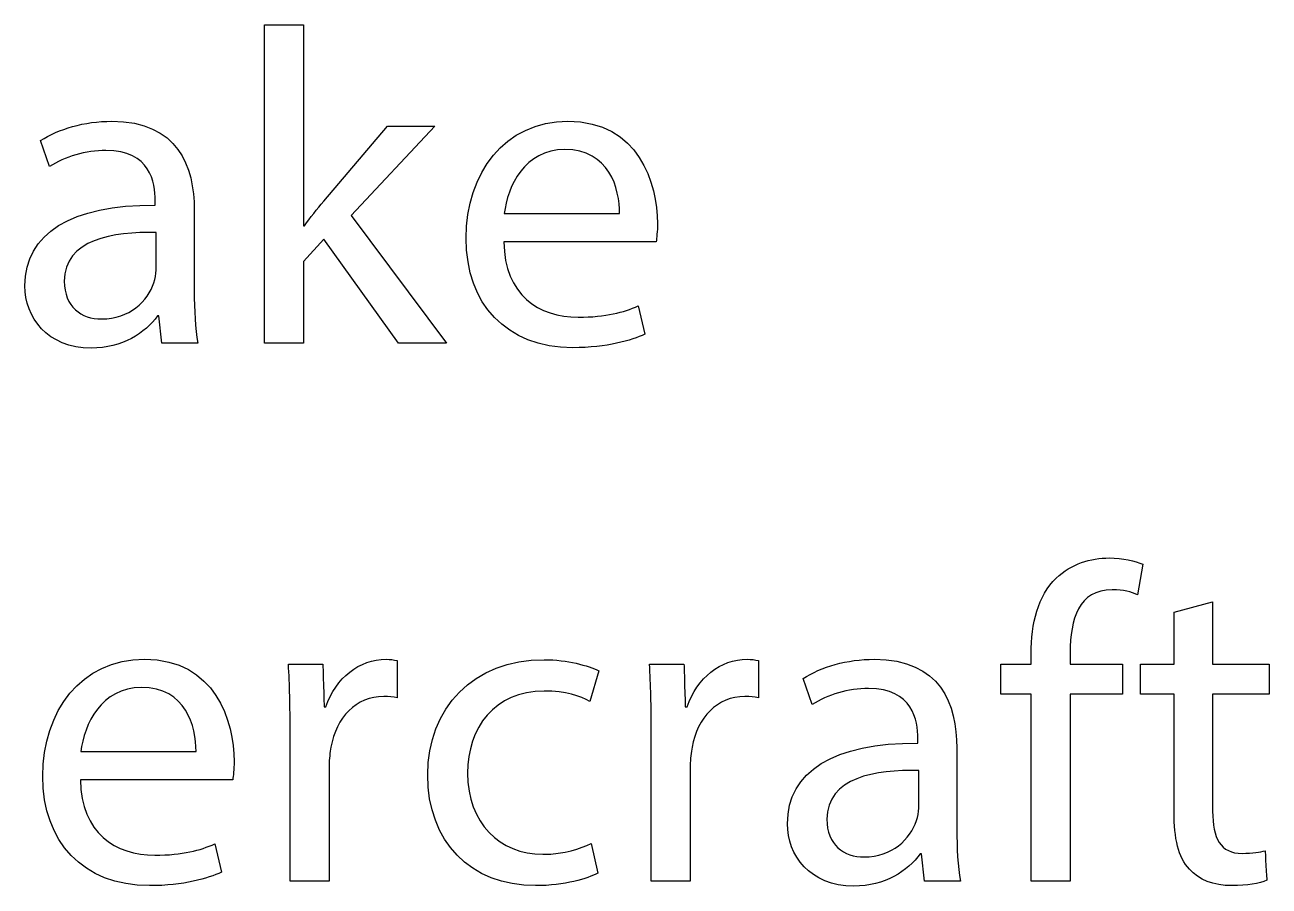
# Model space of a CAD drawing. Header units: millimetres. Extents: x -104 to 108, y -148 to 121.
# Drawn here: x -40.22 to -22.59, y 108.87 to 121.07 of the extents above; entities that cross this region are included whole.
import ezdxf

# ---------------------------------------------------------------- set-up
doc = ezdxf.new("R2010")
doc.units = ezdxf.units.MM
doc.header["$MEASUREMENT"] = 0
doc.layers.add('Capa 1', color=7, linetype='Continuous')

msp = doc.modelspace()

# ---------------------------------------------------------------- linework, layer by layer
at = {"layer": 'Capa 1', "color": 8}
for points, knots in [([(-36.2729, 121.0681), (-36.2729, 121.0681), (-36.8254, 121.0681), (-36.8254, 121.0681), (-36.8254, 121.0681), (-36.8254, 121.0681), (-36.8254, 116.5596), (-36.8254, 116.5596), (-36.8254, 116.5596), (-36.8254, 116.5596), (-36.2729, 116.5596), (-36.2729, 116.5596), (-36.2729, 116.5596), (-36.2729, 116.5596), (-36.2729, 117.7153), (-36.2729, 117.7153), (-36.2729, 117.7153), (-36.2729, 117.7153), (-35.9872, 118.0328), (-35.9872, 118.0328), (-35.9872, 118.0328), (-35.9872, 118.0328), (-34.9267, 116.5596), (-34.9267, 116.5596), (-34.9267, 116.5596), (-34.9267, 116.5596), (-34.2473, 116.5596), (-34.2473, 116.5596), (-34.2473, 116.5596), (-34.2473, 116.5596), (-35.5998, 118.3694), (-35.5998, 118.3694), (-35.5998, 118.3694), (-35.5998, 118.3694), (-34.4124, 119.633), (-34.4124, 119.633), (-34.4124, 119.633), (-34.4124, 119.633), (-35.0855, 119.633), (-35.0855, 119.633), (-35.0855, 119.633), (-35.0855, 119.633), (-35.9872, 118.5726), (-35.9872, 118.5726), (-35.9872, 118.5726), (-36.0761, 118.4646), (-36.184, 118.3313), (-36.2602, 118.2233), (-36.2602, 118.2233), (-36.2602, 118.2233), (-36.2729, 118.2233), (-36.2729, 118.2233), (-36.2729, 118.2233), (-36.2729, 118.2233), (-36.2729, 121.0681), (-36.2729, 121.0681)], [0, 0, 0, 0, 0.0666667, 0.0666667, 0.0666667, 0.0666667, 0.1333333, 0.1333333, 0.1333333, 0.1333333, 0.2, 0.2, 0.2, 0.2, 0.2666667, 0.2666667, 0.2666667, 0.2666667, 0.3333333, 0.3333333, 0.3333333, 0.3333333, 0.4, 0.4, 0.4, 0.4, 0.4666667, 0.4666667, 0.4666667, 0.4666667, 0.5333333, 0.5333333, 0.5333333, 0.5333333, 0.6, 0.6, 0.6, 0.6, 0.6666667, 0.6666667, 0.6666667, 0.6666667, 0.7333333, 0.7333333, 0.7333333, 0.7333333, 0.8, 0.8, 0.8, 0.8, 0.8666667, 0.8666667, 0.8666667, 0.8666667, 1, 1, 1, 1]), ([(-37.7715, 116.5596), (-37.8096, 116.7692), (-37.8223, 117.0295), (-37.8223, 117.2962), (-37.8223, 117.2962), (-37.8223, 117.2962), (-37.8223, 118.4456), (-37.8223, 118.4456), (-37.8223, 118.4456), (-37.8223, 119.0615), (-38.0509, 119.7029), (-38.9907, 119.7029), (-38.9907, 119.7029), (-39.3781, 119.7029), (-39.7464, 119.5949), (-40.0004, 119.4298), (-40.0004, 119.4298), (-40.0004, 119.4298), (-39.8734, 119.0615), (-39.8734, 119.0615), (-39.8734, 119.0615), (-39.6575, 119.2012), (-39.359, 119.2901), (-39.0733, 119.2901), (-39.0733, 119.2901), (-38.4446, 119.2901), (-38.3748, 118.8329), (-38.3748, 118.5789), (-38.3748, 118.5789), (-38.3748, 118.5789), (-38.3748, 118.5154), (-38.3748, 118.5154), (-38.3748, 118.5154), (-39.5622, 118.5218), (-40.2226, 118.1154), (-40.2226, 117.3724), (-40.2226, 117.3724), (-40.2226, 116.9279), (-39.9051, 116.4898), (-39.2828, 116.4898), (-39.2828, 116.4898), (-38.8447, 116.4898), (-38.5145, 116.7057), (-38.343, 116.947), (-38.343, 116.947), (-38.343, 116.947), (-38.324, 116.947), (-38.324, 116.947), (-38.324, 116.947), (-38.324, 116.947), (-38.2795, 116.5596), (-38.2795, 116.5596), (-38.2795, 116.5596), (-38.2795, 116.5596), (-37.7715, 116.5596), (-37.7715, 116.5596)], [0, 0, 0, 0, 0.0666667, 0.0666667, 0.0666667, 0.0666667, 0.1333333, 0.1333333, 0.1333333, 0.1333333, 0.2, 0.2, 0.2, 0.2, 0.2666667, 0.2666667, 0.2666667, 0.2666667, 0.3333333, 0.3333333, 0.3333333, 0.3333333, 0.4, 0.4, 0.4, 0.4, 0.4666667, 0.4666667, 0.4666667, 0.4666667, 0.5333333, 0.5333333, 0.5333333, 0.5333333, 0.6, 0.6, 0.6, 0.6, 0.6666667, 0.6666667, 0.6666667, 0.6666667, 0.7333333, 0.7333333, 0.7333333, 0.7333333, 0.8, 0.8, 0.8, 0.8, 0.8666667, 0.8666667, 0.8666667, 0.8666667, 1, 1, 1, 1]), ([(-31.2758, 117.9947), (-31.2695, 118.0519), (-31.2568, 118.1408), (-31.2568, 118.2551), (-31.2568, 118.2551), (-31.2568, 118.8202), (-31.5235, 119.7029), (-32.5268, 119.7029), (-32.5268, 119.7029), (-33.4221, 119.7029), (-33.9682, 118.9726), (-33.9682, 118.0455), (-33.9682, 118.0455), (-33.9682, 117.1184), (-33.4031, 116.4961), (-32.4569, 116.4961), (-32.4569, 116.4961), (-31.968, 116.4961), (-31.6314, 116.5977), (-31.4346, 116.6866), (-31.4346, 116.6866), (-31.4346, 116.6866), (-31.5298, 117.0867), (-31.5298, 117.0867), (-31.5298, 117.0867), (-31.7394, 116.9978), (-31.9807, 116.9279), (-32.3807, 116.9279), (-32.3807, 116.9279), (-32.9395, 116.9279), (-33.4221, 117.2391), (-33.4348, 117.9947), (-33.4348, 117.9947), (-33.4348, 117.9947), (-31.2758, 117.9947), (-31.2758, 117.9947)], [0, 0, 0, 0, 0.1, 0.1, 0.1, 0.1, 0.2, 0.2, 0.2, 0.2, 0.3, 0.3, 0.3, 0.3, 0.4, 0.4, 0.4, 0.4, 0.5, 0.5, 0.5, 0.5, 0.6, 0.6, 0.6, 0.6, 0.7, 0.7, 0.7, 0.7, 0.8, 0.8, 0.8, 0.8, 1, 1, 1, 1]), ([(-33.4285, 118.3948), (-33.384, 118.7821), (-33.1364, 119.3028), (-32.5712, 119.3028), (-32.5712, 119.3028), (-31.9426, 119.3028), (-31.7902, 118.7504), (-31.7965, 118.3948), (-31.7965, 118.3948), (-31.7965, 118.3948), (-33.4285, 118.3948), (-33.4285, 118.3948)], [0, 0, 0, 0, 0.25, 0.25, 0.25, 0.25, 0.5, 0.5, 0.5, 0.5, 1, 1, 1, 1]), ([(-38.3621, 117.5947), (-38.3621, 117.5375), (-38.3748, 117.474), (-38.3938, 117.4169), (-38.3938, 117.4169), (-38.4827, 117.1565), (-38.7367, 116.9025), (-39.1368, 116.9025), (-39.1368, 116.9025), (-39.4225, 116.9025), (-39.6638, 117.074), (-39.6638, 117.4359), (-39.6638, 117.4359), (-39.6638, 118.0328), (-38.9717, 118.1408), (-38.3621, 118.1281), (-38.3621, 118.1281), (-38.3621, 118.1281), (-38.3621, 117.5947), (-38.3621, 117.5947)], [0, 0, 0, 0, 0.1666667, 0.1666667, 0.1666667, 0.1666667, 0.3333333, 0.3333333, 0.3333333, 0.3333333, 0.5, 0.5, 0.5, 0.5, 0.6666667, 0.6666667, 0.6666667, 0.6666667, 1, 1, 1, 1]), ([(-25.4081, 108.9396), (-25.4081, 108.9396), (-25.4081, 111.5876), (-25.4081, 111.5876), (-25.4081, 111.5876), (-25.4081, 111.5876), (-24.6651, 111.5876), (-24.6651, 111.5876), (-24.6651, 111.5876), (-24.6651, 111.5876), (-24.6651, 112.013), (-24.6651, 112.013), (-24.6651, 112.013), (-24.6651, 112.013), (-25.4081, 112.013), (-25.4081, 112.013), (-25.4081, 112.013), (-25.4081, 112.013), (-25.4081, 112.1781), (-25.4081, 112.1781), (-25.4081, 112.1781), (-25.4081, 112.648), (-25.2874, 113.0671), (-24.8112, 113.0671), (-24.8112, 113.0671), (-24.6524, 113.0671), (-24.5381, 113.0354), (-24.4556, 112.9973), (-24.4556, 112.9973), (-24.4556, 112.9973), (-24.3794, 113.4291), (-24.3794, 113.4291), (-24.3794, 113.4291), (-24.4873, 113.4735), (-24.6588, 113.518), (-24.8556, 113.518), (-24.8556, 113.518), (-25.116, 113.518), (-25.3954, 113.4354), (-25.6049, 113.2322), (-25.6049, 113.2322), (-25.8653, 112.9846), (-25.9605, 112.5909), (-25.9605, 112.1591), (-25.9605, 112.1591), (-25.9605, 112.1591), (-25.9605, 112.013), (-25.9605, 112.013), (-25.9605, 112.013), (-25.9605, 112.013), (-26.3923, 112.013), (-26.3923, 112.013), (-26.3923, 112.013), (-26.3923, 112.013), (-26.3923, 111.5876), (-26.3923, 111.5876), (-26.3923, 111.5876), (-26.3923, 111.5876), (-25.9605, 111.5876), (-25.9605, 111.5876), (-25.9605, 111.5876), (-25.9605, 111.5876), (-25.9605, 108.9396), (-25.9605, 108.9396), (-25.9605, 108.9396), (-25.9605, 108.9396), (-25.4081, 108.9396), (-25.4081, 108.9396)], [0, 0, 0, 0, 0.0555556, 0.0555556, 0.0555556, 0.0555556, 0.1111111, 0.1111111, 0.1111111, 0.1111111, 0.1666667, 0.1666667, 0.1666667, 0.1666667, 0.2222222, 0.2222222, 0.2222222, 0.2222222, 0.2777778, 0.2777778, 0.2777778, 0.2777778, 0.3333333, 0.3333333, 0.3333333, 0.3333333, 0.3888889, 0.3888889, 0.3888889, 0.3888889, 0.4444444, 0.4444444, 0.4444444, 0.4444445, 0.5, 0.5, 0.5, 0.5, 0.5555556, 0.5555556, 0.5555556, 0.5555556, 0.6111111, 0.6111111, 0.6111111, 0.6111111, 0.6666667, 0.6666667, 0.6666667, 0.6666667, 0.7222222, 0.7222222, 0.7222222, 0.7222222, 0.7777778, 0.7777778, 0.7777778, 0.7777778, 0.8333333, 0.8333333, 0.8333333, 0.8333333, 0.8888889, 0.8888889, 0.8888889, 0.8888889, 1, 1, 1, 1]), ([(-23.9349, 112.7496), (-23.9349, 112.7496), (-23.9349, 112.013), (-23.9349, 112.013), (-23.9349, 112.013), (-23.9349, 112.013), (-24.4111, 112.013), (-24.4111, 112.013), (-24.4111, 112.013), (-24.4111, 112.013), (-24.4111, 111.5876), (-24.4111, 111.5876), (-24.4111, 111.5876), (-24.4111, 111.5876), (-23.9349, 111.5876), (-23.9349, 111.5876), (-23.9349, 111.5876), (-23.9349, 111.5876), (-23.9349, 109.9112), (-23.9349, 109.9112), (-23.9349, 109.9112), (-23.9349, 109.5492), (-23.8777, 109.2762), (-23.719, 109.1111), (-23.719, 109.1111), (-23.5856, 108.9587), (-23.3761, 108.8761), (-23.1157, 108.8761), (-23.1157, 108.8761), (-22.8998, 108.8761), (-22.7284, 108.9079), (-22.6204, 108.9523), (-22.6204, 108.9523), (-22.6204, 108.9523), (-22.6458, 109.3714), (-22.6458, 109.3714), (-22.6458, 109.3714), (-22.7157, 109.3524), (-22.8236, 109.3333), (-22.9697, 109.3333), (-22.9697, 109.3333), (-23.2808, 109.3333), (-23.3888, 109.5492), (-23.3888, 109.9302), (-23.3888, 109.9302), (-23.3888, 109.9302), (-23.3888, 111.5876), (-23.3888, 111.5876), (-23.3888, 111.5876), (-23.3888, 111.5876), (-22.5887, 111.5876), (-22.5887, 111.5876), (-22.5887, 111.5876), (-22.5887, 111.5876), (-22.5887, 112.013), (-22.5887, 112.013), (-22.5887, 112.013), (-22.5887, 112.013), (-23.3888, 112.013), (-23.3888, 112.013), (-23.3888, 112.013), (-23.3888, 112.013), (-23.3888, 112.8957), (-23.3888, 112.8957), (-23.3888, 112.8957), (-23.3888, 112.8957), (-23.9349, 112.7496), (-23.9349, 112.7496)], [0, 0, 0, 0, 0.0555556, 0.0555556, 0.0555556, 0.0555556, 0.1111111, 0.1111111, 0.1111111, 0.1111111, 0.1666667, 0.1666667, 0.1666667, 0.1666667, 0.2222222, 0.2222222, 0.2222222, 0.2222222, 0.2777778, 0.2777778, 0.2777778, 0.2777778, 0.3333333, 0.3333333, 0.3333333, 0.3333333, 0.3888889, 0.3888889, 0.3888889, 0.3888889, 0.4444444, 0.4444444, 0.4444444, 0.4444445, 0.5, 0.5, 0.5, 0.5, 0.5555556, 0.5555556, 0.5555556, 0.5555556, 0.6111111, 0.6111111, 0.6111111, 0.6111111, 0.6666667, 0.6666667, 0.6666667, 0.6666667, 0.7222222, 0.7222222, 0.7222222, 0.7222222, 0.7777778, 0.7777778, 0.7777778, 0.7777778, 0.8333333, 0.8333333, 0.8333333, 0.8333333, 0.8888889, 0.8888889, 0.8888889, 0.8888889, 1, 1, 1, 1]), ([(-37.2762, 110.3747), (-37.2699, 110.4319), (-37.2572, 110.5208), (-37.2572, 110.6351), (-37.2572, 110.6351), (-37.2572, 111.2002), (-37.5239, 112.0829), (-38.5272, 112.0829), (-38.5272, 112.0829), (-39.4225, 112.0829), (-39.9686, 111.3526), (-39.9686, 110.4255), (-39.9686, 110.4255), (-39.9686, 109.4984), (-39.4035, 108.8761), (-38.4573, 108.8761), (-38.4573, 108.8761), (-37.9684, 108.8761), (-37.6318, 108.9777), (-37.435, 109.0666), (-37.435, 109.0666), (-37.435, 109.0666), (-37.5302, 109.4667), (-37.5302, 109.4667), (-37.5302, 109.4667), (-37.7398, 109.3778), (-37.9811, 109.3079), (-38.3811, 109.3079), (-38.3811, 109.3079), (-38.9399, 109.3079), (-39.4225, 109.6191), (-39.4352, 110.3747), (-39.4352, 110.3747), (-39.4352, 110.3747), (-37.2762, 110.3747), (-37.2762, 110.3747)], [0, 0, 0, 0, 0.1, 0.1, 0.1, 0.1, 0.2, 0.2, 0.2, 0.2, 0.3, 0.3, 0.3, 0.3, 0.4, 0.4, 0.4, 0.4, 0.5, 0.5, 0.5, 0.5, 0.6, 0.6, 0.6, 0.6, 0.7, 0.7, 0.7, 0.7, 0.8, 0.8, 0.8, 0.8, 1, 1, 1, 1]), ([(-36.4634, 108.9396), (-36.4634, 108.9396), (-35.911, 108.9396), (-35.911, 108.9396), (-35.911, 108.9396), (-35.911, 108.9396), (-35.911, 110.5779), (-35.911, 110.5779), (-35.911, 110.5779), (-35.911, 110.6732), (-35.8983, 110.7621), (-35.8856, 110.8383), (-35.8856, 110.8383), (-35.8094, 111.2574), (-35.53, 111.5558), (-35.1363, 111.5558), (-35.1363, 111.5558), (-35.0601, 111.5558), (-35.0029, 111.5495), (-34.9458, 111.5368), (-34.9458, 111.5368), (-34.9458, 111.5368), (-34.9458, 112.0638), (-34.9458, 112.0638), (-34.9458, 112.0638), (-34.9966, 112.0765), (-35.041, 112.0829), (-35.1045, 112.0829), (-35.1045, 112.0829), (-35.4792, 112.0829), (-35.8157, 111.8225), (-35.9554, 111.4098), (-35.9554, 111.4098), (-35.9554, 111.4098), (-35.9808, 111.4098), (-35.9808, 111.4098), (-35.9808, 111.4098), (-35.9808, 111.4098), (-35.9999, 112.013), (-35.9999, 112.013), (-35.9999, 112.013), (-35.9999, 112.013), (-36.4888, 112.013), (-36.4888, 112.013), (-36.4888, 112.013), (-36.4698, 111.7273), (-36.4634, 111.4161), (-36.4634, 111.0542), (-36.4634, 111.0542), (-36.4634, 111.0542), (-36.4634, 108.9396), (-36.4634, 108.9396)], [0, 0, 0, 0, 0.0714286, 0.0714286, 0.0714286, 0.0714286, 0.1428571, 0.1428571, 0.1428571, 0.1428572, 0.2142857, 0.2142857, 0.2142857, 0.2142857, 0.2857143, 0.2857143, 0.2857143, 0.2857143, 0.3571429, 0.3571429, 0.3571429, 0.3571429, 0.4285714, 0.4285714, 0.4285714, 0.4285714, 0.5, 0.5, 0.5, 0.5, 0.5714286, 0.5714286, 0.5714286, 0.5714286, 0.6428571, 0.6428571, 0.6428571, 0.6428572, 0.7142857, 0.7142857, 0.7142857, 0.7142857, 0.7857143, 0.7857143, 0.7857143, 0.7857143, 0.8571429, 0.8571429, 0.8571429, 0.8571429, 1, 1, 1, 1]), ([(-32.1962, 109.473), (-32.355, 109.4032), (-32.5645, 109.3206), (-32.882, 109.3206), (-32.882, 109.3206), (-33.4916, 109.3206), (-33.9488, 109.7588), (-33.9488, 110.47), (-33.9488, 110.47), (-33.9488, 111.1113), (-33.5678, 111.632), (-32.863, 111.632), (-32.863, 111.632), (-32.5582, 111.632), (-32.3486, 111.5622), (-32.2153, 111.486), (-32.2153, 111.486), (-32.2153, 111.486), (-32.0883, 111.9178), (-32.0883, 111.9178), (-32.0883, 111.9178), (-32.2407, 111.994), (-32.5328, 112.0765), (-32.863, 112.0765), (-32.863, 112.0765), (-33.8663, 112.0765), (-34.514, 111.3907), (-34.514, 110.4446), (-34.514, 110.4446), (-34.514, 109.5048), (-33.9107, 108.8761), (-32.9836, 108.8761), (-32.9836, 108.8761), (-32.5709, 108.8761), (-32.247, 108.9777), (-32.101, 109.0539), (-32.101, 109.0539), (-32.101, 109.0539), (-32.1962, 109.473), (-32.1962, 109.473)], [0, 0, 0, 0, 0.0909091, 0.0909091, 0.0909091, 0.0909091, 0.1818182, 0.1818182, 0.1818182, 0.1818182, 0.2727273, 0.2727273, 0.2727273, 0.2727273, 0.3636364, 0.3636364, 0.3636364, 0.3636364, 0.4545455, 0.4545455, 0.4545455, 0.4545455, 0.5454545, 0.5454545, 0.5454545, 0.5454546, 0.6363636, 0.6363636, 0.6363636, 0.6363636, 0.7272727, 0.7272727, 0.7272727, 0.7272727, 0.8181818, 0.8181818, 0.8181818, 0.8181818, 1, 1, 1, 1]), ([(-31.3453, 108.9396), (-31.3453, 108.9396), (-30.7929, 108.9396), (-30.7929, 108.9396), (-30.7929, 108.9396), (-30.7929, 108.9396), (-30.7929, 110.5779), (-30.7929, 110.5779), (-30.7929, 110.5779), (-30.7929, 110.6732), (-30.7802, 110.7621), (-30.7675, 110.8383), (-30.7675, 110.8383), (-30.6913, 111.2574), (-30.4119, 111.5558), (-30.0182, 111.5558), (-30.0182, 111.5558), (-29.942, 111.5558), (-29.8848, 111.5495), (-29.8277, 111.5368), (-29.8277, 111.5368), (-29.8277, 111.5368), (-29.8277, 112.0638), (-29.8277, 112.0638), (-29.8277, 112.0638), (-29.8785, 112.0765), (-29.9229, 112.0829), (-29.9864, 112.0829), (-29.9864, 112.0829), (-30.3611, 112.0829), (-30.6976, 111.8225), (-30.8373, 111.4098), (-30.8373, 111.4098), (-30.8373, 111.4098), (-30.8627, 111.4098), (-30.8627, 111.4098), (-30.8627, 111.4098), (-30.8627, 111.4098), (-30.8818, 112.013), (-30.8818, 112.013), (-30.8818, 112.013), (-30.8818, 112.013), (-31.3707, 112.013), (-31.3707, 112.013), (-31.3707, 112.013), (-31.3517, 111.7273), (-31.3453, 111.4161), (-31.3453, 111.0542), (-31.3453, 111.0542), (-31.3453, 111.0542), (-31.3453, 108.9396), (-31.3453, 108.9396)], [0, 0, 0, 0, 0.0714286, 0.0714286, 0.0714286, 0.0714286, 0.1428571, 0.1428571, 0.1428571, 0.1428572, 0.2142857, 0.2142857, 0.2142857, 0.2142857, 0.2857143, 0.2857143, 0.2857143, 0.2857143, 0.3571429, 0.3571429, 0.3571429, 0.3571429, 0.4285714, 0.4285714, 0.4285714, 0.4285714, 0.5, 0.5, 0.5, 0.5, 0.5714286, 0.5714286, 0.5714286, 0.5714286, 0.6428571, 0.6428571, 0.6428571, 0.6428572, 0.7142857, 0.7142857, 0.7142857, 0.7142857, 0.7857143, 0.7857143, 0.7857143, 0.7857143, 0.8571429, 0.8571429, 0.8571429, 0.8571429, 1, 1, 1, 1]), ([(-26.9639, 108.9396), (-27.002, 109.1492), (-27.0147, 109.4095), (-27.0147, 109.6762), (-27.0147, 109.6762), (-27.0147, 109.6762), (-27.0147, 110.8256), (-27.0147, 110.8256), (-27.0147, 110.8256), (-27.0147, 111.4415), (-27.2433, 112.0829), (-28.1831, 112.0829), (-28.1831, 112.0829), (-28.5704, 112.0829), (-28.9387, 111.9749), (-29.1927, 111.8098), (-29.1927, 111.8098), (-29.1927, 111.8098), (-29.0657, 111.4415), (-29.0657, 111.4415), (-29.0657, 111.4415), (-28.8498, 111.5812), (-28.5514, 111.6701), (-28.2656, 111.6701), (-28.2656, 111.6701), (-27.637, 111.6701), (-27.5671, 111.2129), (-27.5671, 110.9589), (-27.5671, 110.9589), (-27.5671, 110.9589), (-27.5671, 110.8954), (-27.5671, 110.8954), (-27.5671, 110.8954), (-28.7546, 110.9018), (-29.415, 110.4954), (-29.415, 109.7524), (-29.415, 109.7524), (-29.415, 109.3079), (-29.0975, 108.8698), (-28.4752, 108.8698), (-28.4752, 108.8698), (-28.037, 108.8698), (-27.7068, 109.0857), (-27.5354, 109.327), (-27.5354, 109.327), (-27.5354, 109.327), (-27.5163, 109.327), (-27.5163, 109.327), (-27.5163, 109.327), (-27.5163, 109.327), (-27.4719, 108.9396), (-27.4719, 108.9396), (-27.4719, 108.9396), (-27.4719, 108.9396), (-26.9639, 108.9396), (-26.9639, 108.9396)], [0, 0, 0, 0, 0.0666667, 0.0666667, 0.0666667, 0.0666667, 0.1333333, 0.1333333, 0.1333333, 0.1333333, 0.2, 0.2, 0.2, 0.2, 0.2666667, 0.2666667, 0.2666667, 0.2666667, 0.3333333, 0.3333333, 0.3333333, 0.3333333, 0.4, 0.4, 0.4, 0.4, 0.4666667, 0.4666667, 0.4666667, 0.4666667, 0.5333333, 0.5333333, 0.5333333, 0.5333333, 0.6, 0.6, 0.6, 0.6, 0.6666667, 0.6666667, 0.6666667, 0.6666667, 0.7333333, 0.7333333, 0.7333333, 0.7333333, 0.8, 0.8, 0.8, 0.8, 0.8666667, 0.8666667, 0.8666667, 0.8666667, 1, 1, 1, 1]), ([(-39.4289, 110.7748), (-39.3844, 111.1621), (-39.1368, 111.6828), (-38.5716, 111.6828), (-38.5716, 111.6828), (-37.943, 111.6828), (-37.7906, 111.1304), (-37.7969, 110.7748), (-37.7969, 110.7748), (-37.7969, 110.7748), (-39.4289, 110.7748), (-39.4289, 110.7748)], [0, 0, 0, 0, 0.25, 0.25, 0.25, 0.25, 0.5, 0.5, 0.5, 0.5, 1, 1, 1, 1]), ([(-27.5544, 109.9747), (-27.5544, 109.9175), (-27.5671, 109.854), (-27.5862, 109.7969), (-27.5862, 109.7969), (-27.6751, 109.5365), (-27.9291, 109.2825), (-28.3291, 109.2825), (-28.3291, 109.2825), (-28.6149, 109.2825), (-28.8562, 109.454), (-28.8562, 109.8159), (-28.8562, 109.8159), (-28.8562, 110.4128), (-28.164, 110.5208), (-27.5544, 110.5081), (-27.5544, 110.5081), (-27.5544, 110.5081), (-27.5544, 109.9747), (-27.5544, 109.9747)], [0, 0, 0, 0, 0.1666667, 0.1666667, 0.1666667, 0.1666667, 0.3333333, 0.3333333, 0.3333333, 0.3333333, 0.5, 0.5, 0.5, 0.5, 0.6666667, 0.6666667, 0.6666667, 0.6666667, 1, 1, 1, 1])]:
    msp.add_open_spline(points, degree=3, knots=knots, dxfattribs=at)

doc.saveas('drawing.dxf')
